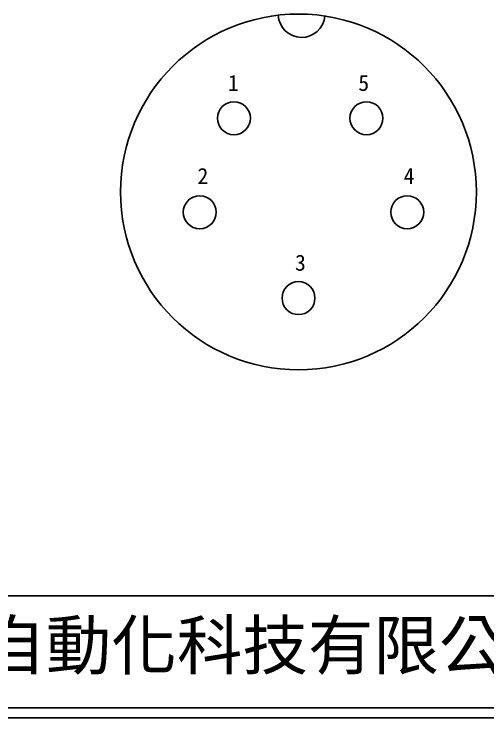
# Model space of a CAD drawing. Extents: x 10 to 297, y 3 to 207.
# Drawn here: x 69.2 to 128.4, y 3 to 90.9 of the extents above; entities that cross this region are included whole.
import ezdxf

# ---------------------------------------------------------------- set-up
doc = ezdxf.new("R2010")
doc.units = 0
doc.layers.add('圖框層', color=7, linetype='CONTINUOUS')
doc.layers.add('標尺寸層', color=3, linetype='CONTINUOUS')
doc.styles.add('CNS', font='romanc.shx', dxfattribs={"bigfont": 'chineset.shx'})
doc.styles.add('STSL', font='KAIU.TTF')

msp = doc.modelspace()

# ---------------------------------------------------------------- linework, layer by layer
at = {"layer": '圖框層', "color": 7}
for p, q in [((11.25, 18.25), (295.75, 18.25)), ((11.25, 4.25), (295.75, 4.25)), ((10, 3), (297, 3))]:
    msp.add_line(p, q, dxfattribs=at)
at = {"layer": '標尺寸層', "color": 7}
for centre, radius in [((104.712, 68.689), 22.218), ((96.65, 77.899), 2.06), ((113.201, 77.899), 2.06), ((92.371, 66.157), 2.06), ((118.29, 66.157), 2.06), ((104.712, 55.428), 2.06)]:
    msp.add_circle(centre, radius, dxfattribs=at)
msp.add_arc((105.096, 90.903), 2.916, 182.77265, 355.24765, dxfattribs=at)

# ---------------------------------------------------------------- texts
at = {"layer": '圖框層', "color": 4, "style": 'STSL'}
msp.add_text('泓陞自動化科技有限公司', height=6, dxfattribs=at).set_placement((48.604, 9.076))
at = {"layer": '標尺寸層', "color": 7, "char_height": 2, "width": 2.44424, "attachment_point": 1, "style": 'CNS'}
for s, insert in [('{\\fMingLiU|b0|i0|c136|p49;1}', (95.887, 83.308)), ('{\\fMingLiU|b0|i0|c136|p49;5}', (112.178, 83.308)), ('{\\fMingLiU|b0|i0|c136|p49;2}', (92.09, 71.684)), ('{\\fMingLiU|b0|i0|c136|p49;4}', (117.844, 71.684)), ('{\\fMingLiU|b0|i0|c136|p49;3}', (104.27, 60.851))]:
    msp.add_mtext(s, dxfattribs=dict(at, insert=insert))

doc.saveas('drawing.dxf')
